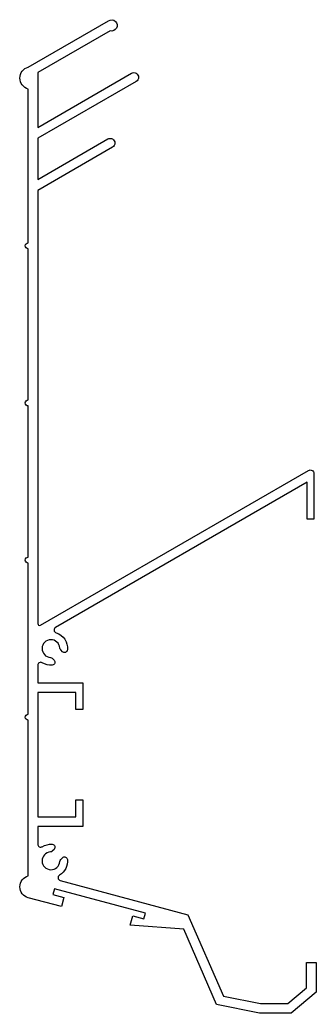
# Model space of a CAD drawing. Extents: x 629 to 679, y -178 to -11.
import ezdxf

# ---------------------------------------------------------------- set-up
doc = ezdxf.new("R2010")
doc.units = 0
doc.header["$LTSCALE"] = 15
doc.layers.get('0').update_dxf_attribs({"linetype": 'CONTINUOUS'})

msp = doc.modelspace()

# ---------------------------------------------------------------- linework, layer by layer
at = {"ltscale": 0.05}
msp.add_lwpolyline([(637.13, -116.76, -0.641408), (636.28, -117.08), (635.98, -116.78, -0.182676), (635.84, -116.46, 2.21525), (634.25, -118.05, -0.182676), (634.57, -118.19), (634.87, -118.49, -0.641408), (634.55, -119.34, -0.157078), (632.88, -118.94, 0.585604), (632.12, -119.37), (632.12, -122.35), (639.72, -122.35), (639.72, -126.85), (638.52, -126.85), (638.52, -123.95), (632.12, -123.95), (632.12, -144.95), (638.52, -144.95), (638.52, -142.05), (639.72, -142.05), (639.72, -146.55), (632.12, -146.55), (632.12, -149.53, 0.585604), (632.88, -149.96, -0.157078), (634.55, -149.56, -0.641408), (634.87, -150.41), (634.57, -150.71, -0.182676), (634.25, -150.85, 2.21525), (635.84, -152.44, -0.182676), (635.98, -152.12), (636.28, -151.82, -0.641408), (637.13, -152.14, -0.284285), (635.78, -154.76, 0.663043), (635.9, -155.67), (657.44, -161.44), (663.41, -175.15), (669.67, -176.43), (674.26, -176.43), (677.45, -173.75), (677.45, -169.5), (679.05, -169.5), (679.05, -174.5), (674.84, -178.03), (669.51, -178.03), (662.27, -176.55), (656.76, -163.88), (647.72, -163.18), (648.14, -161.64), (650.01, -162.14), (650.26, -161.17), (634.93, -157.06), (634.67, -158.03), (636.54, -158.53), (636.12, -160.07), (630.52, -158.57, -0.769367), (630.52, -154.88), (630.52, -128.63, -1), (630.52, -127.63), (630.52, -102.13, -1), (630.52, -101.13), (630.52, -75.63, -1), (630.52, -74.63), (630.52, -49.13, -1), (630.52, -48.13), (630.52, -22.19, -0.769367), (630.52, -18.49), (644.04, -10.69, -1.561173), (644.31, -12.38), (632.12, -19.42), (632.12, -28.66), (647.92, -19.53, -0.57735), (649.12, -20.23, -0.267949), (648.72, -20.92), (632.12, -30.5), (632.12, -37.43), (643.92, -30.62, -0.57735), (645.12, -31.31, -0.267949), (644.72, -32), (632.12, -39.28), (632.12, -112.34, 0.577349), (632.57, -112.6), (677.77, -86.51, -0.577349), (678.67, -87.03), (678.67, -94.73), (677.52, -94.73), (677.52, -88.5), (635.12, -112.98, 0.648895), (635.21, -113.89, -0.34536)], format="xyb", close=True, dxfattribs=at)

doc.saveas('drawing.dxf')
